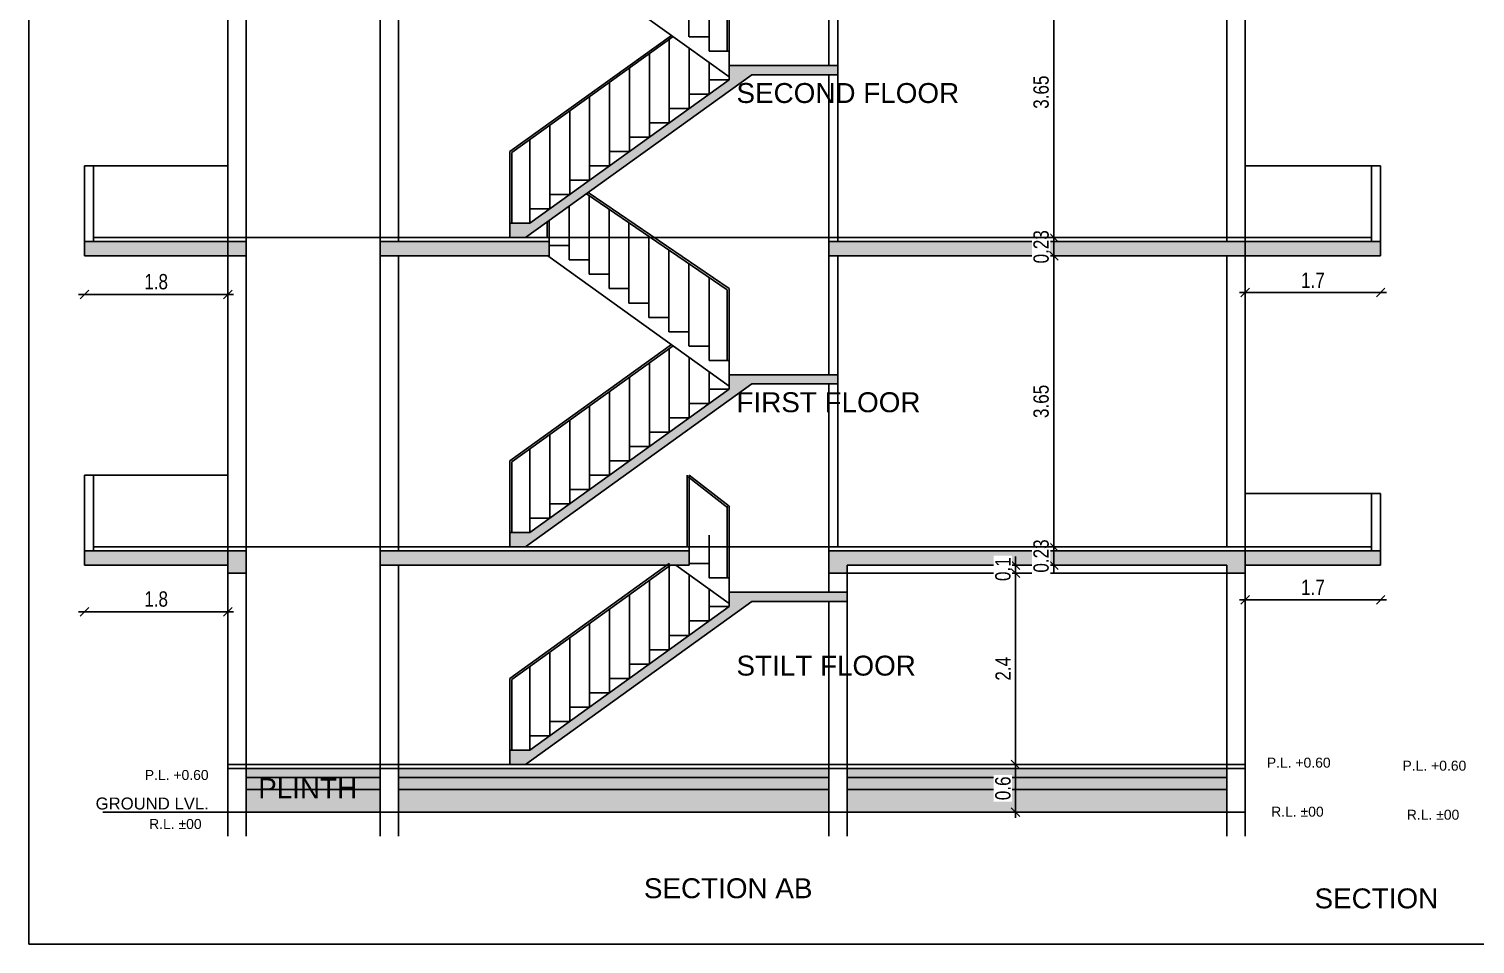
# Model space of a CAD drawing. Header units: metres. Extents: x 0 to 140, y 0 to 47.
# Drawn here: x 51.17 to 69.31, y 26.27 to 37.75 of the extents above; entities that cross this region are included whole.
import ezdxf
from ezdxf.enums import TextEntityAlignment as Align

# ---------------------------------------------------------------- set-up
doc = ezdxf.new("R2010")
doc.units = ezdxf.units.M
doc.header["$PDMODE"] = 3
doc.header["$PDSIZE"] = -3
doc.layers.get('0').update_dxf_attribs({"linetype": 'CONTINUOUS'})
doc.layers.get('Defpoints').update_dxf_attribs({"linetype": 'CONTINUOUS'})
for name, color, linetype in [('_FlrnSection', 132, 'CONTINUOUS'), ('_GroundLevel', 63, 'CONTINUOUS'), ('FLOOR-STILT', 3, 'CONTINUOUS'), ('TXT-3', 4, 'CONTINUOUS')]:
    doc.layers.add(name, color=color, linetype=linetype)
doc.styles.add('AR 2.0 mm', font='arial.ttf', dxfattribs={"height": 100})
doc.styles.add('DIM', font='arial.ttf', dxfattribs={"width": 0.8})
doc.styles.add('PreDCRFont', font='arial.ttf', dxfattribs={"height": 0.25})
doc.styles.add('RS 2.5 mm', font='arial.ttf', dxfattribs={"height": 125})
doc.dimstyles.new('1 DIM BIG', dxfattribs={"dimscale": 0.06, "dimtxt": 3.2, "dimasz": 1.8, "dimexe": 0.7, "dimexo": 0, "dimgap": 1, "dimtad": 1, "dimdec": 4, "dimdsep": 46, "dimtxsty": 'DIM', "dimblk1": 'OBLIQUE', "dimblk2": 'OBLIQUE', "dimsah": 1, "dimcen": 0, "dimdle": 1.2, "dimse1": 1, "dimse2": 1, "dimclrd": 3, "dimclre": 5, "dimclrt": 256, "dimadec": 0, "dimazin": 0, "dimtfac": 1, "dimtdec": 4, "dimtix": 1, "dimtmove": 2, "dimatfit": 3, "dimldrblk": 'OPEN30', "dimfxl": 0.7, "dimtolj": 1, "dimarcsym": 0})
pattern_1 = [(50, (-865.94941, 148.25663), (0.18218467, -0.015939086), [0.01905, -0.20955]), (355, (-865.94941, 148.25663), (-0.03524342, 0.191056845), [0.01524, -0.167640584]), (100.451445, (-865.93423, 148.2553), (0.146941247, 0.175117752), [0.01619001, -0.178090245]), (46.1842, (-865.94941, 148.30743), (0.27107904, -0.04204233), [0.028575, -0.314325]), (96.635558, (-865.92682, 148.30393), (0.237404134, 0.247426125), [0.02428502, -0.26713561]), (351.18415, (-865.9494, 148.30743), (0.23740413, 0.247426125), [0.02285997, -0.25145973]), (21, (-865.92401, 148.29473), (0.151614391, -0.102265198), [0.01905, -0.20955]), (326, (-865.92401, 148.29473), (0.06180203, 0.184187966), [0.01524, -0.16764]), (71.451445, (-865.91138, 148.28621), (0.21341642, 0.08192277), [0.01619001, -0.178089938]), (37.5, (-865.94941, 148.256634), (0.0030886033, 0.084555039), [0, -0.165608, 0, -0.17018, 0, -0.168275]), (7.5, (-865.94941, 148.25663), (0.0668196625, 0.100180575), [0, -0.097028, 0, -0.161798, 0, -0.064135]), (327.5, (-866.006054, 148.256634), (0.135590595, -0.005728744), [0, -0.0635, 0, -0.19812, 0, -0.26289]), (317.5, (-866.03145, 148.25663), (0.148129181, 0.025426491), [0, -0.08255, 0, -0.131572, 0, -0.18669])]

# ---------------------------------------------------------------- blocks, each defined once
blk = doc.blocks.new('_Oblique')
at = {"color": 0, "linetype": 'ByBlock', "lineweight": -2}
blk.add_line((-0.5, -0.5), (0.5, 0.5), dxfattribs=at)
blk = doc.blocks.new('*D49')
at = {"lineweight": -2, "transparency": 16777216}
blk.add_line((51.792, 34.421), (53.736, 34.421), dxfattribs=at)
at = {"layer": 'Defpoints', "color": 0, "linetype": 'ByBlock', "transparency": 16777216}
for p in [(51.864, 34.903), (53.664, 34.903), (53.664, 34.421)]:
    blk.add_point(p, dxfattribs=at)
at = {"linetype": 'ByBlock', "lineweight": -2, "transparency": 16777216, "xscale": 0.108, "yscale": 0.108, "zscale": 0.108, "rotation": 180}
blk.add_blockref('_Oblique', (51.864, 34.421), dxfattribs=at)
at = {"linetype": 'ByBlock', "lineweight": -2, "transparency": 16777216, "xscale": 0.108, "yscale": 0.108, "zscale": 0.108}
blk.add_blockref('_Oblique', (53.664, 34.421), dxfattribs=at)
at = {"linetype": 'ByBlock', "transparency": 16777216, "insert": (52.764, 34.579), "char_height": 0.192, "attachment_point": 5, "style": 'DIM', "bg_fill": 3, "box_fill_scale": 1.1, "bg_fill_color": 256, "bg_fill_true_color": 13158600, "bg_fill_transparency": 0}
blk.add_mtext('\\A1;1.8', dxfattribs=at)
blk = doc.blocks.new('_Open30')
at = {"color": 0, "linetype": 'ByBlock', "lineweight": -2}
for p, q in [((-1, 0.27), (0, 0)), ((0, 0), (-1, -0.27)), ((0, 0), (-1, 0))]:
    blk.add_line(p, q, dxfattribs=at)
blk = doc.blocks.new('*D50')
at = {"lineweight": -2, "transparency": 16777216}
blk.add_line((51.792, 30.439), (53.736, 30.439), dxfattribs=at)
at = {"layer": 'Defpoints', "color": 0, "linetype": 'ByBlock', "transparency": 16777216}
for p in [(51.864, 31.023), (53.664, 31.023), (53.664, 30.439)]:
    blk.add_point(p, dxfattribs=at)
at = {"linetype": 'ByBlock', "lineweight": -2, "transparency": 16777216, "xscale": 0.108, "yscale": 0.108, "zscale": 0.108, "rotation": 180}
blk.add_blockref('_Oblique', (51.864, 30.439), dxfattribs=at)
at = {"linetype": 'ByBlock', "lineweight": -2, "transparency": 16777216, "xscale": 0.108, "yscale": 0.108, "zscale": 0.108}
blk.add_blockref('_Oblique', (53.664, 30.439), dxfattribs=at)
at = {"linetype": 'ByBlock', "transparency": 16777216, "insert": (52.764, 30.597), "char_height": 0.192, "attachment_point": 5, "style": 'DIM', "bg_fill": 3, "box_fill_scale": 1.1, "bg_fill_color": 256, "bg_fill_true_color": 13158600, "bg_fill_transparency": 0}
blk.add_mtext('\\A1;1.8', dxfattribs=at)
blk = doc.blocks.new('*D55')
at = {"lineweight": -2, "transparency": 16777216}
blk.add_line((64.027, 38.855), (64.027, 35.061), dxfattribs=at)
at = {"layer": 'Defpoints', "color": 0, "linetype": 'ByBlock', "transparency": 16777216}
for p in [(64.081, 38.783), (64.027, 35.133), (64.081, 35.133)]:
    blk.add_point(p, dxfattribs=at)
at = {"linetype": 'ByBlock', "lineweight": -2, "transparency": 16777216, "xscale": 0.108, "yscale": 0.108, "zscale": 0.108}
for p, rotation in [((64.027, 38.783), 90), ((64.027, 35.133), 270)]:
    blk.add_blockref('_Oblique', p, dxfattribs=dict(at, rotation=rotation))
at = {"linetype": 'ByBlock', "transparency": 16777216, "insert": (63.869, 36.958), "char_height": 0.192, "attachment_point": 5, "rotation": 90, "style": 'DIM', "bg_fill": 3, "box_fill_scale": 1.1, "bg_fill_color": 256, "bg_fill_true_color": 13158600, "bg_fill_transparency": 0}
blk.add_mtext('\\A1;3.65', dxfattribs=at)
blk = doc.blocks.new('*D56')
at = {"lineweight": -2, "transparency": 16777216}
for p, q in [((64.027, 35.133), (64.027, 35.241)), ((64.027, 35.133), (64.027, 34.903)), ((64.027, 34.903), (64.027, 34.795))]:
    blk.add_line(p, q, dxfattribs=at)
at = {"layer": 'Defpoints', "color": 0, "linetype": 'ByBlock', "transparency": 16777216}
blk.add_point((64.081, 35.133), dxfattribs=at)
at = {"linetype": 'ByBlock', "lineweight": -2, "transparency": 16777216, "xscale": 0.108, "yscale": 0.108, "zscale": 0.108}
for p, rotation in [((64.027, 35.133), 270), ((64.027, 34.903), 90)]:
    blk.add_blockref('_Oblique', p, dxfattribs=dict(at, rotation=rotation))
at = {"linetype": 'ByBlock', "transparency": 16777216, "insert": (63.869, 35.018), "char_height": 0.192, "attachment_point": 5, "rotation": 90, "style": 'DIM', "bg_fill": 3, "box_fill_scale": 1.1, "bg_fill_color": 256, "bg_fill_true_color": 13158600, "bg_fill_transparency": 0}
blk.add_mtext('\\A1;0.23', dxfattribs=at)
at = {"layer": 'Defpoints', "color": 0, "linetype": 'ByBlock', "transparency": 16777216}
for p in [(63.93, 34.903), (64.027, 34.903)]:
    blk.add_point(p, dxfattribs=at)
blk = doc.blocks.new('*D57')
at = {"lineweight": -2, "transparency": 16777216}
blk.add_line((64.027, 34.975), (64.027, 31.181), dxfattribs=at)
at = {"layer": 'Defpoints', "color": 0, "linetype": 'ByBlock', "transparency": 16777216}
for p in [(63.93, 34.903), (63.93, 31.253), (64.027, 31.253)]:
    blk.add_point(p, dxfattribs=at)
at = {"linetype": 'ByBlock', "lineweight": -2, "transparency": 16777216, "xscale": 0.108, "yscale": 0.108, "zscale": 0.108}
for p, rotation in [((64.027, 34.903), 90), ((64.027, 31.253), 270)]:
    blk.add_blockref('_Oblique', p, dxfattribs=dict(at, rotation=rotation))
at = {"linetype": 'ByBlock', "transparency": 16777216, "insert": (63.869, 33.078), "char_height": 0.192, "attachment_point": 5, "rotation": 90, "style": 'DIM', "bg_fill": 3, "box_fill_scale": 1.1, "bg_fill_color": 256, "bg_fill_true_color": 13158600, "bg_fill_transparency": 0}
blk.add_mtext('\\A1;3.65', dxfattribs=at)
blk = doc.blocks.new('*D58')
at = {"lineweight": -2, "transparency": 16777216}
for p, q in [((64.027, 31.253), (64.027, 31.361)), ((64.027, 31.253), (64.027, 31.023)), ((64.027, 31.023), (64.027, 30.915))]:
    blk.add_line(p, q, dxfattribs=at)
at = {"linetype": 'ByBlock', "lineweight": -2, "transparency": 16777216, "xscale": 0.108, "yscale": 0.108, "zscale": 0.108}
for p, rotation in [((64.027, 31.253), 270), ((64.027, 31.023), 90)]:
    blk.add_blockref('_Oblique', p, dxfattribs=dict(at, rotation=rotation))
at = {"linetype": 'ByBlock', "transparency": 16777216, "insert": (63.869, 31.138), "char_height": 0.192, "attachment_point": 5, "rotation": 90, "style": 'DIM', "bg_fill": 3, "box_fill_scale": 1.1, "bg_fill_color": 256, "bg_fill_true_color": 13158600, "bg_fill_transparency": 0}
blk.add_mtext('\\A1;0.23', dxfattribs=at)
at = {"layer": 'Defpoints', "color": 0, "linetype": 'ByBlock', "transparency": 16777216}
for p in [(63.93, 31.253), (64.012, 31.023), (64.027, 31.023)]:
    blk.add_point(p, dxfattribs=at)
blk = doc.blocks.new('*D59')
at = {"lineweight": -2, "transparency": 16777216}
for p, q in [((63.548, 31.023), (63.548, 31.131)), ((63.548, 31.023), (63.548, 30.923)), ((63.548, 30.923), (63.548, 30.815))]:
    blk.add_line(p, q, dxfattribs=at)
at = {"linetype": 'ByBlock', "lineweight": -2, "transparency": 16777216, "xscale": 0.108, "yscale": 0.108, "zscale": 0.108}
for p, rotation in [((63.548, 31.023), 270), ((63.548, 30.923), 90)]:
    blk.add_blockref('_Oblique', p, dxfattribs=dict(at, rotation=rotation))
at = {"linetype": 'ByBlock', "transparency": 16777216, "insert": (63.39, 30.973), "char_height": 0.192, "attachment_point": 5, "rotation": 90, "style": 'DIM', "bg_fill": 3, "box_fill_scale": 1.1, "bg_fill_color": 256, "bg_fill_true_color": 13158600, "bg_fill_transparency": 0}
blk.add_mtext('\\A1;0.1', dxfattribs=at)
at = {"layer": 'Defpoints', "color": 0, "linetype": 'ByBlock', "transparency": 16777216}
for p in [(63.459, 31.023), (63.459, 30.923), (63.548, 30.923)]:
    blk.add_point(p, dxfattribs=at)
blk = doc.blocks.new('*D60')
at = {"lineweight": -2, "transparency": 16777216}
blk.add_line((63.548, 30.995), (63.548, 28.451), dxfattribs=at)
at = {"layer": 'Defpoints', "color": 0, "linetype": 'ByBlock', "transparency": 16777216}
for p in [(63.459, 30.923), (63.548, 28.523), (63.548, 28.523)]:
    blk.add_point(p, dxfattribs=at)
at = {"linetype": 'ByBlock', "lineweight": -2, "transparency": 16777216, "xscale": 0.108, "yscale": 0.108, "zscale": 0.108}
for p, rotation in [((63.548, 30.923), 90), ((63.548, 28.523), 270)]:
    blk.add_blockref('_Oblique', p, dxfattribs=dict(at, rotation=rotation))
at = {"linetype": 'ByBlock', "transparency": 16777216, "insert": (63.392, 29.723), "char_height": 0.192, "attachment_point": 5, "rotation": 90, "style": 'DIM', "bg_fill": 3, "box_fill_scale": 1.1, "bg_fill_color": 256, "bg_fill_true_color": 13158600, "bg_fill_transparency": 0}
blk.add_mtext('\\A1;2.4', dxfattribs=at)
blk = doc.blocks.new('*D61')
at = {"lineweight": -2, "transparency": 16777216}
blk.add_line((63.548, 28.595), (63.548, 27.851), dxfattribs=at)
at = {"layer": 'Defpoints', "color": 0, "linetype": 'ByBlock', "transparency": 16777216}
for p in [(63.548, 28.523), (63.548, 27.923), (63.548, 27.923)]:
    blk.add_point(p, dxfattribs=at)
at = {"linetype": 'ByBlock', "lineweight": -2, "transparency": 16777216, "xscale": 0.108, "yscale": 0.108, "zscale": 0.108}
for p, rotation in [((63.548, 28.523), 90), ((63.548, 27.923), 270)]:
    blk.add_blockref('_Oblique', p, dxfattribs=dict(at, rotation=rotation))
at = {"linetype": 'ByBlock', "transparency": 16777216, "insert": (63.39, 28.223), "char_height": 0.192, "attachment_point": 5, "rotation": 90, "style": 'DIM', "bg_fill": 3, "box_fill_scale": 1.1, "bg_fill_color": 256, "bg_fill_true_color": 13158600, "bg_fill_transparency": 0}
blk.add_mtext('\\A1;0.6', dxfattribs=at)
blk = doc.blocks.new('*D63')
at = {"lineweight": -2, "transparency": 16777216}
blk.add_line((66.357, 34.443), (68.201, 34.443), dxfattribs=at)
at = {"layer": 'Defpoints', "color": 0, "linetype": 'ByBlock', "transparency": 16777216}
for p in [(66.429, 34.903), (68.129, 34.903), (68.129, 34.443)]:
    blk.add_point(p, dxfattribs=at)
at = {"linetype": 'ByBlock', "lineweight": -2, "transparency": 16777216, "xscale": 0.108, "yscale": 0.108, "zscale": 0.108, "rotation": 180}
blk.add_blockref('_Oblique', (66.429, 34.443), dxfattribs=at)
at = {"linetype": 'ByBlock', "lineweight": -2, "transparency": 16777216, "xscale": 0.108, "yscale": 0.108, "zscale": 0.108}
blk.add_blockref('_Oblique', (68.129, 34.443), dxfattribs=at)
at = {"linetype": 'ByBlock', "transparency": 16777216, "insert": (67.279, 34.599), "char_height": 0.192, "attachment_point": 5, "style": 'DIM', "bg_fill": 3, "box_fill_scale": 1.1, "bg_fill_color": 256, "bg_fill_true_color": 13158600, "bg_fill_transparency": 0}
blk.add_mtext('\\A1;1.7', dxfattribs=at)
blk = doc.blocks.new('*D64')
at = {"lineweight": -2, "transparency": 16777216}
blk.add_line((66.357, 30.589), (68.201, 30.589), dxfattribs=at)
at = {"layer": 'Defpoints', "color": 0, "linetype": 'ByBlock', "transparency": 16777216}
for p in [(66.429, 31.023), (68.129, 31.023), (68.129, 30.589)]:
    blk.add_point(p, dxfattribs=at)
at = {"linetype": 'ByBlock', "lineweight": -2, "transparency": 16777216, "xscale": 0.108, "yscale": 0.108, "zscale": 0.108, "rotation": 180}
blk.add_blockref('_Oblique', (66.429, 30.589), dxfattribs=at)
at = {"linetype": 'ByBlock', "lineweight": -2, "transparency": 16777216, "xscale": 0.108, "yscale": 0.108, "zscale": 0.108}
blk.add_blockref('_Oblique', (68.129, 30.589), dxfattribs=at)
at = {"linetype": 'ByBlock', "transparency": 16777216, "insert": (67.279, 30.745), "char_height": 0.192, "attachment_point": 5, "style": 'DIM', "bg_fill": 3, "box_fill_scale": 1.1, "bg_fill_color": 256, "bg_fill_true_color": 13158600, "bg_fill_transparency": 0}
blk.add_mtext('\\A1;1.7', dxfattribs=at)

msp = doc.modelspace()

# ---------------------------------------------------------------- hatches: boundary and pattern name
at = {"linetype": 'ByBlock'}
h = msp.add_hatch(dxfattribs=at)
h.set_pattern_fill('AR-CONC', color=256, scale=0.001)
h.set_pattern_definition(pattern_1)
h.paths.add_polyline_path([(60.24077, 37.17761), (61.31868, 37.17761), (61.31868, 37.29261), (59.95368, 37.29261), (59.95368, 37.11261), (57.45368, 35.31261), (57.20368, 35.31261), (57.20368, 35.13261), (57.40049, 35.13261)])
h.paths.add_polyline_path([(57.69709, 35.03261), (57.69709, 35.08261), (55.57368, 35.08261), (55.57368, 34.90261), (57.69709, 34.90261)])
h = msp.add_hatch(dxfattribs=at)
h.set_pattern_fill('AR-CONC', color=256, scale=0.001)
h.set_pattern_definition(pattern_1)
h.paths.add_polyline_path([(53.89368, 31.20261), (51.86368, 31.20261), (51.86368, 31.02261), (53.66368, 31.02261), (53.66368, 30.92261), (53.89368, 30.92261)])
h.paths.add_polyline_path([(53.89368, 35.08261), (51.86368, 35.08261), (51.86368, 34.90261), (53.89368, 34.90261)])
h = msp.add_hatch(dxfattribs=at)
h.set_pattern_fill('AR-CONC', color=256, scale=0.001)
h.set_pattern_definition(pattern_1)
h.paths.add_polyline_path([(68.12868, 35.08261), (61.20368, 35.08261), (61.20368, 34.90261), (68.12868, 34.90261)])
h = msp.add_hatch(dxfattribs=at)
h.set_pattern_fill('AR-CONC', color=256, scale=0.001)
h.set_pattern_definition(pattern_1)
h.paths.add_polyline_path([(60.24077, 33.29761), (61.31868, 33.29761), (61.31868, 33.41261), (59.95368, 33.41261), (59.95368, 33.23261), (57.45368, 31.43261), (57.20368, 31.43261), (57.20368, 31.25261), (57.40049, 31.25261)])
h.paths.add_polyline_path([(59.45368, 31.20261), (55.57368, 31.20261), (55.57368, 31.02261), (59.1759, 31.02261), (59.20368, 31.04261), (59.20368, 31.02261), (59.45368, 31.02261), (59.45368, 31.04261)])
h = msp.add_hatch(dxfattribs=at)
h.set_pattern_fill('AR-CONC', color=256, scale=0.001)
h.set_pattern_definition(pattern_1)
h.paths.add_polyline_path([(68.12868, 31.20261), (61.20368, 31.20261), (61.20368, 31.02261), (61.20368, 30.92261), (61.43368, 30.92261), (61.43368, 31.02261), (66.19868, 31.02261), (66.19868, 30.92261), (66.42868, 30.92261), (66.42868, 31.02261), (68.12868, 31.02261)])
h = msp.add_hatch(dxfattribs=at)
h.set_pattern_fill('AR-CONC', color=256, scale=0.001)
h.set_pattern_definition(pattern_1)
h.paths.add_polyline_path([(60.24077, 30.56761), (61.43368, 30.56761), (61.43368, 30.68261), (59.95368, 30.68261), (59.95368, 30.50261), (57.45368, 28.70261), (57.20368, 28.70261), (57.20368, 28.52261), (57.40049, 28.52261)])
h = msp.add_hatch(dxfattribs=at)
h.set_pattern_fill('AR-CONC', color=256, scale=0.001)
h.set_pattern_definition(pattern_1)
h.paths.add_polyline_path([(55.57368, 28.47261), (53.89368, 28.47261), (53.89368, 28.35761), (55.57368, 28.35761)])
h.paths.add_polyline_path([(61.20368, 28.47261), (55.80368, 28.47261), (55.80368, 28.35761), (61.20368, 28.35761)])
h.paths.add_polyline_path([(66.19868, 28.47261), (61.43368, 28.47261), (61.43368, 28.35761), (66.19868, 28.35761)])
h = msp.add_hatch(dxfattribs=at)
h.set_pattern_fill('EARTH', color=256, scale=0.02)
h.set_pattern_definition([(0, (-865.94941, 148.25663), (0.127, 0.127), [0.127, -0.127]), (0, (-865.94941, 148.30426), (0.127, 0.127), [0.127, -0.127]), (0, (-865.94941, 148.35188), (0.127, 0.127), [0.127, -0.127]), (90, (-865.93354, 148.36776), (-0.127, 0.127), [0.127, -0.127]), (90, (-865.88591, 148.36776), (-0.127, 0.127), [0.127, -0.127]), (90, (-865.83829, 148.36776), (-0.127, 0.127), [0.127, -0.127])])
h.paths.add_polyline_path([(55.57368, 28.20761), (53.89368, 28.20761), (53.89368, 27.92261), (55.57368, 27.92261)])
h.paths.add_polyline_path([(61.20368, 28.20761), (55.80368, 28.20761), (55.80368, 27.92261), (61.20368, 27.92261)])
h.paths.add_polyline_path([(66.19868, 28.20761), (61.43368, 28.20761), (61.43368, 27.92261), (66.19868, 27.92261)])
h.paths.add_polyline_path([(63.58963, 28.02594), (63.58963, 28.42023), (63.19397, 28.42023), (63.19397, 28.02594)], flags=9)
h = msp.add_hatch(dxfattribs=at)
h.set_pattern_fill('GRAVEL', color=256, scale=0.02)
h.set_pattern_definition([(228.0127875, (-865.58365, 148.764634), (-4.0640000003, -4.5719999997), [0.0683443, -6.76609673]), (184.969741, (-865.629372, 148.713834), (6.0959999976, 0.50800002894), [0.11728094, -11.61080978]), (132.510447, (-865.746212, 148.703674), (5.0800000021, -5.587999998), [0.0826963, -8.18694456]), (267.273689, (-865.944332, 148.576674), (0.50800000106, 10.15999999995), [0.1068009, -10.57328749]), (292.8336542, (-865.949412, 148.469994), (-2.5400000002, 6.0959999999), [0.10472674, -10.36796155]), (357.273689, (-865.908772, 148.373474), (-10.15999999995, 0.50800000106), [0.1068009, -10.57328749]), (37.6942405, (-865.802092, 148.368394), (-6.6039999997, -5.08000000038), [0.14123873, -13.98262306]), (72.2553284, (-865.690332, 148.454754), (3.55600000096, 11.1759999997), [0.1333439, -13.20105132]), (121.4295656, (-865.649692, 148.581754), (-4.0640000006, 6.60399999965), [0.1071626, -10.60910914]), (175.2363583, (-865.70557, 148.673194), (5.588, -0.5080000009), [0.12234266, -5.9947874]), (222.3974378, (-865.827492, 148.683354), (-6.0959999998, -5.5880000002), [0.15821558, -15.6633545]), (138.814075, (-865.44141, 148.571594), (-3.5559999998, 3.0480000002), [0.0540009, -5.34611316]), (171.4692344, (-865.482052, 148.607154), (6.6040000002, -1.01599999885), [0.1027364, -10.1709278]), (225, (-865.58365, 148.6224), (-7e-17, -0.508), [0.07184187, -0.64657862]), (203.1985905, (-865.61921, 148.683354), (2.54, 1.016), [0.03868826, -3.83012447]), (291.80141, (-865.65477, 148.66811), (-0.508, 1.524), [0.05471312, -2.6809506]), (30.963757, (-865.63445, 148.617314), (1.524, 1.016), [0.08886393, -2.87325963]), (161.565051, (-865.55825, 148.66303), (1.016, -0.508), [0.06425743, -1.54217962]), (16.3895403, (-865.949412, 148.668114), (5.08, 1.524), [0.0900176, -8.91176533]), (70.346176, (-865.863052, 148.693514), (-2.0320000002, -5.5879999999), [0.0755198, -7.47644314]), (293.1985905, (-865.55825, 148.764634), (-1.016, 2.54), [0.07737602, -3.79143672]), (343.6104597, (-865.527772, 148.693514), (-5.0800000001, 1.52399999964), [0.0900176, -8.91176533]), (339.443955, (-865.94941, 148.353154), (-2.54, 1.016), [0.08680704, -4.25354686]), (294.7751406, (-865.86813, 148.322674), (-2.540000003, 5.5879999986), [0.07273442, -7.20071868]), (66.8014095, (-865.55317, 148.256634), (1.016, 2.54), [0.07737602, -3.79143672]), (17.3540246, (-865.522692, 148.327754), (-6.6039999999, -2.0320000004), [0.08515655, -8.4304752]), (69.443955, (-865.80209, 148.256634), (-1.016, -2.54), [0.04340352, -4.29695038]), (101.309932, (-865.58365, 148.25663), (-0.508, 2.032), [0.02590292, -2.564399]), (165.963757, (-865.58873, 148.28203), (1.524, -0.508), [0.10472674, -1.98981092]), (186.009006, (-865.690332, 148.307434), (5.08, 0.5080000003), [0.0970534, -9.60827297]), (303.690068, (-865.63445, 148.5716), (-0.508, 1.016), [0.07326478, -1.75835527]), (353.1572266, (-865.593812, 148.510634), (8.63600000005, -1.01599999955), [0.12791135, -12.6632018]), (60.945396, (-865.46681, 148.495394), (-2.032, -3.556), [0.05230165, -5.17787846]), (90, (-865.4414, 148.5411), (-0.508, 0.508), [0.03048, -0.47752]), (120.256437, (-865.70049, 148.322674), (2.0319999998, -3.5560000001), [0.0705734, -6.98678815]), (48.0127875, (-865.73605, 148.383634), (4.0640000003, 4.5719999997), [0.13668858, -6.69775244]), (0, (-865.6446, 148.48523), (0.508, 0.508), [0.13208, -0.37592]), (325.3048465, (-865.512532, 148.485234), (5.0800000019, -3.5559999973), [0.0803219, -7.95186334]), (254.054604, (-865.44649, 148.439514), (-0.508, -2.032), [0.07396582, -3.62433]), (207.6459754, (-865.466812, 148.368394), (-9.65200000035, -5.07999999933), [0.12042902, -11.92249288]), (175.4260787, (-865.573492, 148.312514), (-6.604, 0.508), [0.1274059, -12.6131693])])
h.paths.add_polyline_path([(55.57368, 28.35761), (53.89368, 28.35761), (53.89368, 28.20761), (55.57368, 28.20761)])
h.paths.add_polyline_path([(61.20368, 28.35761), (55.80368, 28.35761), (55.80368, 28.20761), (61.20368, 28.20761)])
h.paths.add_polyline_path([(66.19868, 28.35761), (61.43368, 28.35761), (61.43368, 28.20761), (66.19868, 28.20761)])
h.paths.add_polyline_path([(63.58963, 28.02594), (63.58963, 28.42023), (63.19397, 28.42023), (63.19397, 28.02594)], flags=9)

# ---------------------------------------------------------------- linework, layer by layer
for p, q in [((53.89368, 27.62261), (53.89368, 41.51261)), ((55.57368, 27.62261), (55.57368, 41.51261)), ((53.66368, 35.08261), (53.66368, 38.78261)), ((55.80368, 35.08261), (55.80368, 38.78261)), ((59.95368, 37.15105), (57.68098, 38.78261)), ((59.44709, 37.65261), (59.44709, 38.68807)), ((61.20368, 37.29261), (61.20368, 38.78261)), ((61.31868, 35.08261), (61.31868, 38.78261)), ((66.19868, 35.08261), (66.19868, 38.78261)), ((66.42868, 35.08261), (66.42868, 38.78261)), ((59.70368, 37.47261), (59.70368, 38.51296)), ((59.92868, 37.47261), (59.92868, 38.35941)), ((59.95368, 37.47261), (59.95368, 38.37261)), ((59.22931, 37.67107), (57.20368, 36.21261)), ((59.25073, 37.65569), (57.22868, 36.19981)), ((59.20368, 36.75261), (59.20368, 37.62181)), ((59.70368, 37.65261), (59.45368, 37.65261)), ((58.95368, 36.57261), (58.95368, 37.44181)), ((59.45368, 36.93261), (59.45368, 37.51)), ((59.95368, 37.47261), (59.70368, 37.47261)), ((59.95368, 37.29261), (59.95368, 37.47261)), ((58.70368, 36.39261), (58.70368, 37.26181)), ((59.70392, 37.11261), (59.70392, 37.33035)), ((59.95368, 37.11261), (59.95368, 37.29261)), ((59.95368, 37.29261), (61.31868, 37.29261)), ((57.40049, 35.13261), (60.24077, 37.17761)), ((57.45368, 35.31261), (59.95368, 37.11261)), ((58.45368, 36.21261), (58.45368, 37.08181)), ((59.70368, 36.93261), (59.70368, 37.11261)), ((59.70368, 37.11261), (59.95368, 37.11261)), ((60.24077, 37.17761), (61.31868, 37.17761)), ((61.20368, 34.90261), (61.20368, 37.17761)), ((58.20181, 36.03261), (58.20181, 36.90046)), ((59.45368, 36.75261), (59.45368, 36.93261)), ((59.45368, 36.93261), (59.70368, 36.93261)), ((57.95368, 35.85261), (57.95368, 36.72181)), ((59.20368, 36.57261), (59.20368, 36.75261)), ((59.20368, 36.75261), (59.45368, 36.75261)), ((57.70368, 35.67261), (57.70368, 36.54181)), ((58.95368, 36.39261), (58.95368, 36.57261)), ((58.95368, 36.57261), (59.20368, 36.57261)), ((57.45368, 35.49261), (57.45368, 36.36181)), ((58.70368, 36.21261), (58.70368, 36.39261)), ((58.70368, 36.39261), (58.95368, 36.39261)), ((57.20368, 35.31261), (57.20368, 36.21261)), ((57.22868, 35.31261), (57.22868, 36.19981)), ((58.45368, 36.03261), (58.45368, 36.21261)), ((58.45368, 36.21261), (58.70368, 36.21261)), ((51.86368, 36.03261), (53.66368, 36.03261)), ((51.86368, 34.90261), (51.86368, 36.03261)), ((51.97868, 35.08261), (51.97868, 36.03261)), ((58.20181, 35.85261), (58.20181, 36.03261)), ((58.20181, 36.03261), (58.45368, 36.03261)), ((66.42868, 36.03261), (68.12868, 36.03261)), ((68.01368, 35.08261), (68.01368, 36.03261)), ((68.12868, 34.90261), (68.12868, 36.03261)), ((59.92868, 34.47941), (58.16497, 35.68304)), ((59.95368, 34.49261), (58.18655, 35.69858)), ((58.19709, 34.67261), (58.19709, 35.66112)), ((57.94709, 34.85261), (57.94709, 35.52616)), ((58.44709, 34.49261), (58.44709, 35.49051)), ((57.67209, 35.13261), (57.67209, 35.32816)), ((57.69709, 35.13261), (57.69709, 35.34616)), ((58.69709, 34.31261), (58.69709, 35.3199)), ((51.86368, 35.08261), (53.89368, 35.08261)), ((51.97868, 35.13261), (53.66368, 35.13261)), ((55.57368, 35.08261), (57.69709, 35.08261)), ((55.80368, 35.13261), (57.69709, 35.13261)), ((57.69709, 35.03261), (57.69709, 35.13261)), ((57.94709, 35.03261), (57.69709, 35.03261)), ((57.69709, 35.03261), (57.69709, 34.90261)), ((58.94709, 34.13261), (58.94709, 35.14929)), ((61.20368, 35.08261), (68.12868, 35.08261)), ((61.31868, 35.13261), (66.19868, 35.13261)), ((66.42868, 35.13261), (68.01368, 35.13261)), ((51.86368, 34.90261), (53.89368, 34.90261)), ((53.66368, 31.20261), (53.66368, 34.90261)), ((55.57368, 34.90261), (57.69709, 34.90261)), ((55.80368, 31.20261), (55.80368, 34.90261)), ((59.95368, 33.27105), (57.68098, 34.90261)), ((58.19709, 34.85261), (57.94709, 34.85261)), ((59.19709, 33.95261), (59.19709, 34.97868)), ((61.20368, 34.90261), (68.12868, 34.90261)), ((61.20368, 33.41261), (61.20368, 34.90261)), ((61.31868, 31.25261), (61.31868, 34.90261)), ((66.19868, 31.25261), (66.19868, 34.90261)), ((66.42868, 31.25261), (66.42868, 34.90261)), ((58.44709, 34.67261), (58.19709, 34.67261)), ((59.44709, 33.77261), (59.44709, 34.80807)), ((58.69709, 34.49261), (58.44709, 34.49261)), ((59.70368, 33.59261), (59.70368, 34.63296)), ((59.92868, 33.59261), (59.92868, 34.47941)), ((59.95368, 33.59261), (59.95368, 34.49261)), ((58.94709, 34.31261), (58.69709, 34.31261)), ((59.19709, 34.13261), (58.94709, 34.13261)), ((59.44709, 33.95261), (59.19709, 33.95261)), ((59.22931, 33.79107), (57.20368, 32.33261)), ((59.25073, 33.77569), (57.22868, 32.31981)), ((59.70368, 33.77261), (59.45368, 33.77261)), ((59.20368, 32.87261), (59.20368, 33.74181)), ((59.45368, 33.05261), (59.45368, 33.63)), ((59.95368, 33.59261), (59.70368, 33.59261)), ((59.95368, 33.41261), (59.95368, 33.59261)), ((58.95368, 32.69261), (58.95368, 33.56181)), ((59.70392, 33.23261), (59.70392, 33.45035)), ((59.95368, 33.23261), (59.95368, 33.41261)), ((59.95368, 33.41261), (61.31868, 33.41261)), ((57.40049, 31.25261), (60.24077, 33.29761)), ((57.45368, 31.43261), (59.95368, 33.23261)), ((58.70368, 32.51261), (58.70368, 33.38181)), ((59.70368, 33.05261), (59.70368, 33.23261)), ((59.70368, 33.23261), (59.95368, 33.23261)), ((60.24077, 33.29761), (61.31868, 33.29761)), ((61.20368, 31.02261), (61.20368, 33.29761)), ((58.45368, 32.33261), (58.45368, 33.20181)), ((59.45368, 32.87261), (59.45368, 33.05261)), ((59.45368, 33.05261), (59.70368, 33.05261)), ((58.20181, 32.15261), (58.20181, 33.02046)), ((59.20368, 32.69261), (59.20368, 32.87261)), ((59.20368, 32.87261), (59.45368, 32.87261)), ((57.70368, 31.79261), (57.70368, 32.66181)), ((57.95368, 31.97261), (57.95368, 32.84181)), ((58.95368, 32.51261), (58.95368, 32.69261)), ((58.95368, 32.69261), (59.20368, 32.69261)), ((57.45368, 31.61261), (57.45368, 32.48181)), ((58.70368, 32.33261), (58.70368, 32.51261)), ((58.70368, 32.51261), (58.95368, 32.51261)), ((57.20368, 31.43261), (57.20368, 32.33261)), ((57.22868, 31.43261), (57.22868, 32.31981)), ((58.45368, 32.15261), (58.45368, 32.33261)), ((58.45368, 32.33261), (58.70368, 32.33261)), ((51.86368, 32.15261), (53.66368, 32.15261)), ((51.86368, 31.02261), (51.86368, 32.15261)), ((51.97868, 31.20261), (51.97868, 32.15261)), ((58.20181, 31.97261), (58.20181, 32.15261)), ((58.20181, 32.15261), (58.45368, 32.15261)), ((59.42868, 31.25261), (59.42868, 32.15261)), ((59.9383, 31.7429), (59.4383, 32.1329)), ((59.45368, 31.25261), (59.45368, 32.15261)), ((59.95368, 31.76261), (59.45368, 32.15261)), ((59.92868, 30.86261), (59.92868, 31.76261)), ((59.95368, 30.86261), (59.95368, 31.76261)), ((66.42868, 31.92261), (68.12868, 31.92261)), ((68.01368, 31.20261), (68.01368, 31.92261)), ((68.12868, 31.02261), (68.12868, 31.92261)), ((59.70368, 31.04261), (59.70368, 31.3987)), ((51.97868, 31.25261), (53.66368, 31.25261)), ((55.80368, 31.25261), (59.45368, 31.25261)), ((61.20368, 31.25261), (68.01368, 31.25261)), ((51.86368, 31.20261), (53.89368, 31.20261)), ((55.57368, 31.20261), (59.45368, 31.20261)), ((59.20368, 31.04261), (57.20368, 29.60261)), ((59.20368, 30.14261), (59.20368, 31.04261)), ((61.20368, 31.20261), (68.12868, 31.20261)), ((51.86368, 31.02261), (53.66368, 31.02261)), ((53.66368, 27.62261), (53.66368, 31.02261)), ((53.66368, 30.92261), (53.89368, 30.92261)), ((55.57368, 31.02261), (59.45368, 31.02261)), ((55.80368, 27.62261), (55.80368, 31.02261)), ((59.21828, 31.02232), (57.22868, 29.58981)), ((59.95368, 30.54091), (59.28464, 31.02261)), ((59.45368, 30.32261), (59.45368, 30.90091)), ((61.20368, 30.68261), (61.20368, 31.02261)), ((61.20368, 30.92261), (66.42868, 30.92261)), ((61.43368, 31.02261), (66.19868, 31.02261)), ((61.43368, 27.62261), (61.43368, 31.02261)), ((66.19868, 27.62261), (66.19868, 31.02261)), ((66.42868, 31.02261), (68.12868, 31.02261)), ((66.42868, 27.62261), (66.42868, 31.02261)), ((58.95368, 29.96261), (58.95368, 30.83181)), ((59.70368, 30.50261), (59.7046, 30.72024)), ((59.95368, 30.50261), (59.95368, 30.68261)), ((59.95368, 30.68261), (61.43368, 30.68261)), ((57.40049, 28.52261), (60.24077, 30.56761)), ((57.45368, 28.70261), (59.95368, 30.50261)), ((58.70368, 29.78261), (58.70368, 30.65181)), ((59.70368, 30.32261), (59.70368, 30.50261)), ((59.70368, 30.50261), (59.95368, 30.50261)), ((60.24077, 30.56761), (61.43368, 30.56761)), ((61.20368, 27.62261), (61.20368, 30.56761)), ((58.45368, 29.60261), (58.45368, 30.47181)), ((59.45368, 30.14261), (59.45368, 30.32261)), ((59.45368, 30.32261), (59.70368, 30.32261)), ((58.20181, 29.42261), (58.20181, 30.29046)), ((59.20368, 29.96261), (59.20368, 30.14261)), ((59.20368, 30.14261), (59.45368, 30.14261)), ((57.95368, 29.24261), (57.95368, 30.11181)), ((58.95368, 29.78261), (58.95368, 29.96261)), ((58.95368, 29.96261), (59.20368, 29.96261)), ((57.70368, 29.06261), (57.70368, 29.93181)), ((58.70368, 29.60261), (58.70368, 29.78261)), ((58.70368, 29.78261), (58.95368, 29.78261)), ((57.20368, 28.70261), (57.20368, 29.60261)), ((57.22868, 28.70261), (57.22868, 29.58981)), ((57.45368, 28.88261), (57.45368, 29.75181)), ((58.45368, 29.42261), (58.45368, 29.60261)), ((58.45368, 29.60261), (58.70368, 29.60261)), ((58.20181, 29.24261), (58.20181, 29.42261)), ((58.20181, 29.42261), (58.45368, 29.42261)), ((53.66368, 28.52261), (66.42868, 28.52261)), ((53.66368, 28.47261), (66.42868, 28.47261)), ((53.89368, 28.35761), (55.57368, 28.35761)), ((55.80368, 28.35761), (61.20368, 28.35761)), ((61.43368, 28.35761), (66.19868, 28.35761)), ((53.89368, 28.20761), (55.57368, 28.20761)), ((55.80368, 28.20761), (61.20368, 28.20761)), ((61.43368, 28.20761), (66.19868, 28.20761)), ((53.66368, 27.92261), (66.42868, 27.92261))]:
    msp.add_line(p, q, dxfattribs=at)
for points in [[(57.20368, 35.13261), (57.20368, 35.31261), (57.45368, 35.31261), (57.45368, 35.49261), (57.70368, 35.49261), (57.70368, 35.67261), (57.95368, 35.67261), (57.95368, 35.85261), (58.20181, 35.85261)], [(57.20368, 31.25261), (57.20368, 31.43261), (57.45368, 31.43261), (57.45368, 31.61261), (57.70368, 31.61261), (57.70368, 31.79261), (57.95368, 31.79261), (57.95368, 31.97261), (58.20181, 31.97261)], [(59.95368, 30.68261), (59.95368, 30.86261), (59.70368, 30.86261), (59.70368, 31.04261), (59.45368, 31.04261), (59.45368, 31.25261)], [(57.20368, 28.52261), (57.20368, 28.70261), (57.45368, 28.70261), (57.45368, 28.88261), (57.70368, 28.88261), (57.70368, 29.06261), (57.95368, 29.06261), (57.95368, 29.24261), (58.20181, 29.24261)], [(55.80368, 28.52261), (61.20368, 28.52261)]]:
    msp.add_lwpolyline(points, dxfattribs=at)
at = {"layer": 'TXT-3', "linetype": 'ByBlock'}
msp.add_line((59.45368, 31.04261), (59.45368, 31.02261), dxfattribs=at)

# ---------------------------------------------------------------- texts
at = {"style": 'RS 2.5 mm'}
for s, p in [('P.L. +0.60', (67.10107, 28.4829)), ('P.L. +0.60', (68.80299, 28.44454)), ('P.L. +0.60', (53.0224, 28.32818)), ('R.L. %%P00', (67.08469, 27.86763)), ('R.L. %%P00', (68.78662, 27.82928)), ('R.L. %%P00', (53.00603, 27.71292))]:
    msp.add_text(s, height=0.125, dxfattribs=at).set_placement(p, align=Align.CENTER)
at = {"style": 'AR 2.0 mm'}
msp.add_text('SECTION AB', height=0.25, dxfattribs=at).set_placement((58.88477, 26.84414))
at = {"layer": '_FlrnSection', "linetype": 'ByBlock', "char_height": 0.25, "attachment_point": 1, "style": 'PreDCRFont'}
for s, insert in [('SECOND FLOOR ', (60.04618, 37.07261)), ('FIRST FLOOR ', (60.04618, 33.19261)), ('STILT FLOOR ', (60.04618, 29.88761))]:
    msp.add_mtext(s, dxfattribs=dict(at, insert=insert))
at = {"layer": '_FlrnSection', "insert": (54.66624, 28.34861), "char_height": 0.25, "attachment_point": 2, "style": 'PreDCRFont'}
msp.add_mtext('PLINTH', dxfattribs=at)
at = {"layer": '_GroundLevel', "insert": (52.71535, 28.10756), "char_height": 0.15, "attachment_point": 2, "style": 'PreDCRFont'}
msp.add_mtext('GROUND LVL.', dxfattribs=at)
at = {"layer": 'FLOOR-STILT', "color": 141, "linetype": 'ByBlock', "style": 'PreDCRFont'}
msp.add_text('SECTION', height=0.25, dxfattribs=at).set_placement((67.29941, 26.71692))

# ---------------------------------------------------------------- next in the draw order: dimensions: what is measured, and where the dimension line sits
at = {"linetype": 'ByBlock'}
for base, p1, p2, picture, middle in [((64.02713, 35.13261), (64.08113, 38.78261), (64.08113, 35.13261), '*D55', (63.86904, 36.95761)), ((63.54845, 30.92261), (63.45859, 31.02261), (63.45859, 30.92261), '*D59', (63.39042, 30.97261))]:
    dim = msp.add_linear_dim(base=base, p1=p1, p2=p2, angle=90, dimstyle='1 DIM BIG', override={"dimclrd": 256, "dimfxl": 0.18, "dimfxlon": 1, "dimtfill": 1, "dimarcsym": 1}, dxfattribs=at)
    dim.commit()
    dim.dimension.update_dxf_attribs({"geometry": picture, "text_midpoint": middle})
for base, p1, p2, picture, middle in [((53.66368, 34.42093), (51.86368, 34.90261), (53.66368, 34.90261), '*D49', (52.76368, 34.57896)), ((68.12868, 34.44276), (66.42868, 34.90261), (68.12868, 34.90261), '*D63', (67.27868, 34.59915)), ((53.66368, 30.43922), (51.86368, 31.02261), (53.66368, 31.02261), '*D50', (52.76368, 30.59725)), ((68.12868, 30.5885), (66.42868, 31.02261), (68.12868, 31.02261), '*D64', (67.27868, 30.7449))]:
    dim = msp.add_linear_dim(base=base, p1=p1, p2=p2, dimstyle='1 DIM BIG', override={"dimclrd": 256, "dimfxl": 0.18, "dimfxlon": 1, "dimtfill": 1, "dimarcsym": 1}, dxfattribs=at)
    dim.commit()
    dim.dimension.update_dxf_attribs({"geometry": picture, "text_midpoint": middle})

# ---------------------------------------------------------------- next in the draw order: dimensions: what is measured, and where the dimension line sits
for base, p1, p2, picture, middle in [((64.02713, 34.90261), (64.08113, 35.13261), (63.93006, 34.90261), '*D56', (63.86904, 35.01761)), ((63.54845, 28.52261), (63.45859, 30.92261), (63.54845, 28.52261), '*D60', (63.39206, 29.72261))]:
    dim = msp.add_linear_dim(base=base, p1=p1, p2=p2, angle=90, dimstyle='1 DIM BIG', override={"dimclrd": 256, "dimfxl": 0.18, "dimfxlon": 1, "dimtfill": 1, "dimarcsym": 1}, dxfattribs=at)
    dim.commit()
    dim.dimension.update_dxf_attribs({"geometry": picture, "text_midpoint": middle})

# ---------------------------------------------------------------- next in the draw order: linework, layer by layer
at = {"layer": '_FlrnSection', "linetype": 'ByBlock'}
msp.add_lwpolyline([(53.66368, 39.01261), (66.42868, 39.01261), (66.42868, 35.13261), (53.66368, 35.13261)], close=True, dxfattribs=at)

# ---------------------------------------------------------------- next in the draw order: dimensions: what is measured, and where the dimension line sits
at = {"linetype": 'ByBlock'}
for base, p1, p2, picture, middle in [((64.02713, 31.25261), (63.93006, 34.90261), (63.93006, 31.25261), '*D57', (63.86904, 33.07761)), ((63.54845, 27.92261), (63.54845, 28.52261), (63.54845, 27.92261), '*D61', (63.39042, 28.22261))]:
    dim = msp.add_linear_dim(base=base, p1=p1, p2=p2, angle=90, dimstyle='1 DIM BIG', override={"dimclrd": 256, "dimfxl": 0.18, "dimfxlon": 1, "dimtfill": 1, "dimarcsym": 1}, dxfattribs=at)
    dim.commit()
    dim.dimension.update_dxf_attribs({"geometry": picture, "text_midpoint": middle})

# ---------------------------------------------------------------- next in the draw order: linework, layer by layer
at = {"layer": '_FlrnSection'}
msp.add_lwpolyline([(53.66368, 28.52261), (66.42868, 28.52261), (66.42868, 27.92261), (53.66368, 27.92261)], close=True, dxfattribs=at)
at = {"layer": '_GroundLevel'}
msp.add_lwpolyline([(63.34423, 27.92261), (52.09568, 27.92261)], dxfattribs=at)

# ---------------------------------------------------------------- next in the draw order: dimensions: what is measured, and where the dimension line sits
at = {"linetype": 'ByBlock'}
dim = msp.add_linear_dim(base=(64.02713, 31.02261), p1=(63.93006, 31.25261), p2=(64.01201, 31.02261), angle=90, dimstyle='1 DIM BIG', override={"dimclrd": 256, "dimfxl": 0.18, "dimfxlon": 1, "dimtfill": 1, "dimarcsym": 1}, dxfattribs=at)
dim.commit()
dim.dimension.update_dxf_attribs({"geometry": '*D58', "text_midpoint": (63.86904, 31.13761)})

# ---------------------------------------------------------------- next in the draw order: linework, layer by layer
at = {"layer": '_FlrnSection', "linetype": 'ByBlock'}
for points in [[(53.66368, 35.13261), (66.42868, 35.13261), (66.42868, 31.25261), (53.66368, 31.25261)], [(66.42868, 31.25261), (53.66368, 31.25261), (53.66368, 28.52261), (66.42868, 28.52261)]]:
    msp.add_lwpolyline(points, close=True, dxfattribs=at)
at = {"layer": 'FLOOR-STILT', "color": 141}
msp.add_lwpolyline([(51.16828, 42.43511), (81.99801, 42.43511), (81.99801, 26.26862), (51.16828, 26.26862)], close=True, dxfattribs=at)

doc.saveas('drawing.dxf')
